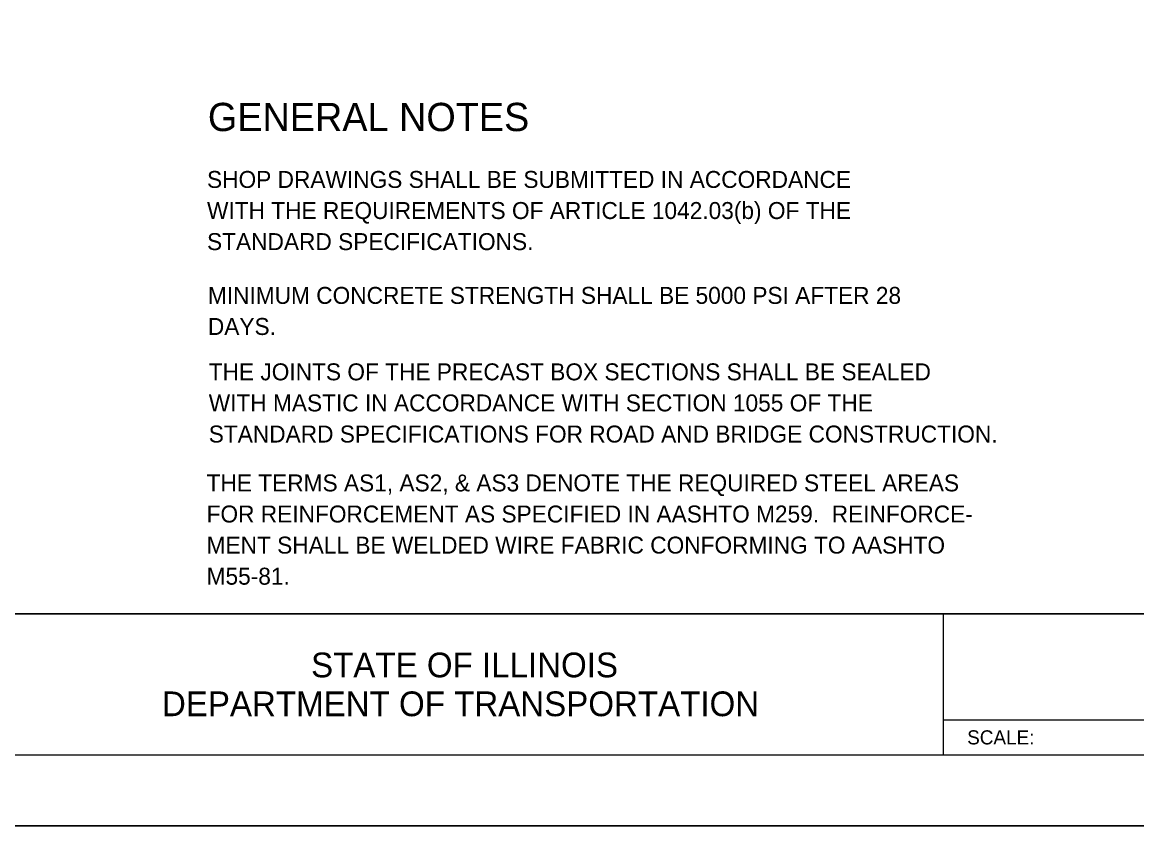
# Model space of a CAD drawing. Extents: x 43425 to 44105, y 33309 to 33761.
# Drawn here: x 43710.6 to 43868.2, y 33321.4 to 33435.1 of the extents above; entities that cross this region are included whole.
import ezdxf

# ---------------------------------------------------------------- set-up
doc = ezdxf.new("R2010")
doc.units = 0
for name, color, linetype in [('Level 59', 7, 'Continuous'), ('Sheets_50 Reference Boundary', 7, 'Continuous'), ('Sheets_General Details', 7, 'Continuous'), ('Sheets_Printer Plotting Border', 7, 'Continuous')]:
    doc.layers.add(name, color=color, linetype=linetype)

msp = doc.modelspace()

# ---------------------------------------------------------------- linework, layer by layer
at = {"layer": 'Level 59'}
msp.add_lwpolyline([(43465.39, 33751.36), (44095.39, 33751.36), (44095.39, 33351.36), (43465.39, 33351.36)], close=True, dxfattribs=at)
at = {"layer": 'Sheets_50 Reference Boundary'}
msp.add_lwpolyline([(43465.39, 33751.35), (44095.39, 33751.35), (44095.39, 33351.36), (43465.39, 33351.36)], close=True, dxfattribs=at)
at = {"layer": 'Sheets_General Details'}
for p, q in [((43465.39, 33351.36), (44095.39, 33351.36)), ((43840.87, 33351.36), (43840.87, 33331.36)), ((43840.87, 33336.36), (43994.87, 33336.36)), ((44105.39, 33321.36), (43425.39, 33321.36))]:
    msp.add_line(p, q, dxfattribs=at)
msp.add_lwpolyline([(43465.39, 33751.36), (44095.39, 33751.36), (44095.39, 33331.36), (43465.39, 33331.36)], close=True, dxfattribs=at)
at = {"layer": 'Sheets_Printer Plotting Border'}
msp.add_lwpolyline([(43425.39, 33321.36), (44105.39, 33321.36), (44105.39, 33761.36), (43425.39, 33761.36)], close=True, dxfattribs=at)

# ---------------------------------------------------------------- texts
at = {"layer": 'Level 59'}
for s, height, p in [('GENERAL NOTES', 4, (43736.82, 33419.66)), ('SHOP DRAWINGS SHALL BE SUBMITTED IN ACCORDANCE', 2.4, (43736.7, 33411.62)), ('WITH THE REQUIREMENTS OF ARTICLE 1042.03(b) OF THE', 2.4, (43736.7, 33407.22)), ('STANDARD SPECIFICATIONS.', 2.4, (43736.7, 33402.82)), ('MINIMUM CONCRETE STRENGTH SHALL BE 5000 PSI AFTER 28', 2.4, (43736.82, 33395.21)), ('DAYS.', 2.4, (43736.82, 33390.81)), ('THE JOINTS OF THE PRECAST BOX SECTIONS SHALL BE SEALED', 2.4, (43736.94, 33384.39)), ('WITH MASTIC IN ACCORDANCE WITH SECTION 1055 OF THE', 2.4, (43736.94, 33379.99)), ('STANDARD SPECIFICATIONS FOR ROAD AND BRIDGE CONSTRUCTION.', 2.4, (43736.94, 33375.59)), ('THE TERMS AS1, AS2, & AS3 DENOTE THE REQUIRED STEEL AREAS', 2.4, (43736.64, 33368.67)), ('FOR REINFORCEMENT AS SPECIFIED IN AASHTO M259.  REINFORCE-', 2.4, (43736.64, 33364.27)), ('MENT SHALL BE WELDED WIRE FABRIC CONFORMING TO AASHTO', 2.4, (43736.64, 33359.87)), ('M55-81.', 2.4, (43736.64, 33355.47))]:
    msp.add_text(s, height=height, dxfattribs=at).set_placement(p)
at = {"layer": 'Sheets_General Details'}
for s, height, p in [('STATE OF ILLINOIS', 3.5, (43751.42, 33342.36)), ('DEPARTMENT OF TRANSPORTATION', 3.5, (43730.32, 33336.86)), ('SCALE:          ', 2, (43844.26, 33332.86))]:
    msp.add_text(s, height=height, dxfattribs=at).set_placement(p)

doc.saveas('drawing.dxf')
